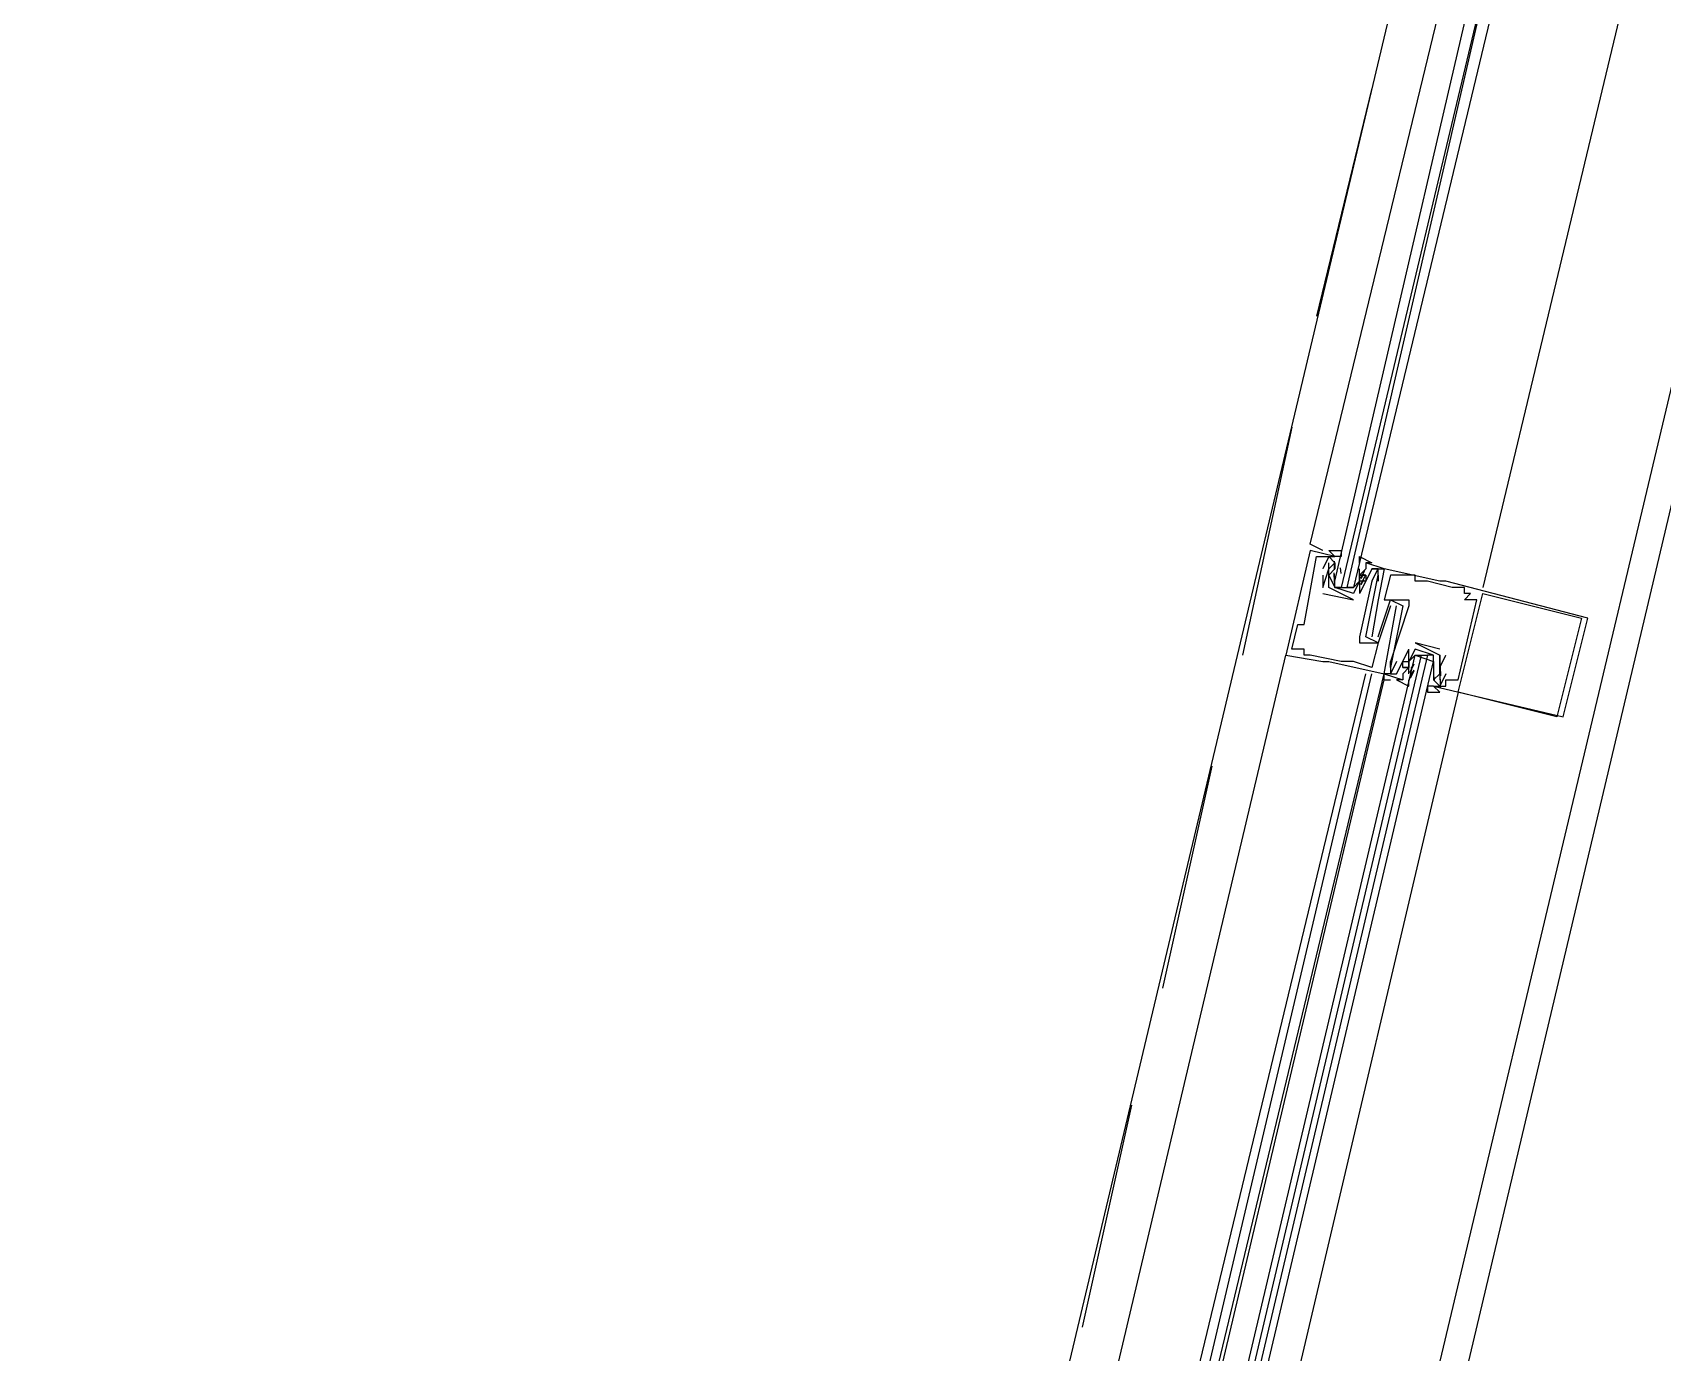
# Model space of a CAD drawing. Header units: feet. Extents: x -84 to 198, y -22 to 181.
# Drawn here: x 120.076 to 123.602, y 85.203 to 88.058 of the extents above; entities that cross this region are included whole.
import ezdxf

# ---------------------------------------------------------------- set-up
doc = ezdxf.new("R2010")
doc.units = ezdxf.units.FT
doc.layers.add('A-LINEA', color=7, linetype='CONTINUOUS')

msp = doc.modelspace()

# ---------------------------------------------------------------- linework, layer by layer
at = {"layer": 'A-LINEA'}
for p, q in [((124.44, 90.4978), (117.1467, 59.6844)), ((123.5467, 90.3511), (121.88, 83.3378)), ((124.3067, 90.1778), (122.64, 83.1644)), ((122.9733, 87.9378), (122.8533, 87.4444)), ((122.8, 87.2044), (122.6933, 86.7111)), ((122.8933, 86.9244), (122.84, 86.9378)), ((122.84, 86.9378), (122.84, 86.9378)), ((122.8533, 86.9244), (122.8533, 86.9244)), ((122.8667, 86.9244), (122.8667, 86.9244)), ((122.88, 86.9244), (122.88, 86.9244)), ((122.8933, 86.9244), (122.8933, 86.9244)), ((122.8667, 86.8978), (122.8667, 86.8978)), ((122.8667, 86.8844), (122.8667, 86.8578)), ((122.8667, 86.8844), (122.8667, 86.8844)), ((122.88, 86.9111), (122.88, 86.9111)), ((122.88, 86.8978), (122.88, 86.8978)), ((122.88, 86.8978), (122.88, 86.8978)), ((122.8925, 86.8688), (122.8919, 86.8892)), ((122.8932, 86.8746), (122.8922, 86.8865)), ((122.8926, 86.896), (122.8923, 86.9143)), ((122.8933, 86.9111), (122.8933, 86.9111)), ((122.8933, 86.9111), (122.8933, 86.8978)), ((122.8933, 86.8978), (122.8933, 86.8978)), ((122.8933, 86.8844), (122.8933, 86.8844)), ((122.9065, 86.888), (122.9055, 86.8998)), ((122.9467, 86.8978), (122.9467, 86.8978)), ((122.9467, 86.8844), (122.9467, 86.8978)), ((122.9467, 86.8844), (122.9467, 86.8844)), ((122.9467, 86.8844), (122.9467, 86.8844)), ((122.958, 86.8816), (122.9484, 86.8636)), ((122.957, 86.8937), (122.9485, 86.8775)), ((122.9552, 86.8867), (122.9489, 86.8765)), ((122.96, 86.9111), (122.96, 86.9111)), ((122.96, 86.8844), (122.96, 86.8844)), ((122.96, 86.8844), (122.96, 86.8844)), ((122.9733, 86.8978), (122.9733, 86.8978)), ((122.9733, 86.8978), (122.9733, 86.8978)), ((122.9867, 86.8978), (122.9867, 86.8978)), ((122.9867, 86.8978), (122.9867, 86.8978)), ((122.9867, 86.8978), (122.9867, 86.8978)), ((122.9867, 86.8844), (122.9867, 86.8844)), ((123, 86.8978), (123, 86.8978)), ((123, 86.8978), (123, 86.8978)), ((123.0133, 86.8844), (123.0133, 86.8844)), ((123.0667, 86.8844), (123.0667, 86.8844)), ((122.8667, 86.8578), (122.8667, 86.8578)), ((122.8667, 86.8578), (122.8667, 86.8578)), ((122.8667, 86.8444), (122.9333, 86.8311)), ((122.8667, 86.8444), (122.8667, 86.8444)), ((122.88, 86.8578), (122.88, 86.8578)), ((122.9333, 86.8311), (122.88, 86.8578)), ((122.88, 86.8578), (122.88, 86.8578)), ((122.9333, 86.8444), (122.8933, 86.8578)), ((122.9067, 86.8578), (122.92, 86.8578)), ((122.9333, 86.8711), (122.9333, 86.8711)), ((122.9333, 86.8578), (122.9333, 86.8578)), ((122.9333, 86.8444), (122.9333, 86.8444)), ((122.9467, 86.8711), (122.9467, 86.8711)), ((122.9467, 86.8444), (122.9467, 86.8444)), ((122.9467, 86.8444), (122.9467, 86.8444)), ((122.9552, 86.8734), (122.9489, 86.8632)), ((122.96, 86.8711), (122.96, 86.8711)), ((122.96, 86.8711), (122.96, 86.8711)), ((122.9733, 86.8711), (122.9733, 86.8711)), ((122.9867, 86.8711), (122.9867, 86.8711)), ((122.9867, 86.8711), (122.9867, 86.8711)), ((123.0667, 86.8711), (123.0667, 86.8711)), ((123.08, 86.8711), (123.08, 86.8711)), ((123.0933, 86.8711), (123.0933, 86.8711)), ((123.12, 86.8711), (123.12, 86.8711)), ((123.1333, 86.8711), (123.1333, 86.8711)), ((123.1467, 86.8578), (123.1467, 86.8578)), ((123.16, 86.8578), (123.16, 86.8578)), ((123.1733, 86.8578), (123.1733, 86.8578)), ((123.1733, 86.8444), (123.1733, 86.8444)), ((123.1867, 86.8444), (123.1867, 86.8444)), ((123.2133, 86.8444), (123.2133, 86.8444)), ((122.9333, 86.8311), (122.9333, 86.8311)), ((122.9333, 86.8311), (122.9333, 86.8311)), ((122.9867, 86.8311), (122.9867, 86.8311)), ((123, 86.8311), (123, 86.8311)), ((123.0133, 86.8311), (123.0133, 86.8311)), ((123.0133, 86.8178), (123.0133, 86.8178)), ((123.0267, 86.8178), (123.0267, 86.8178)), ((123.04, 86.8178), (123.04, 86.8178)), ((123.0533, 86.8311), (123.0533, 86.8311)), ((123.0533, 86.8178), (123.0533, 86.8178)), ((123.1733, 86.8311), (123.1733, 86.8311)), ((123.2, 86.8311), (123.2, 86.8311)), ((122.8133, 86.7778), (122.8133, 86.7778)), ((122.8267, 86.7778), (122.8267, 86.7778)), ((123.4267, 86.7911), (123.4267, 86.7911)), ((123.44, 86.7911), (123.44, 86.7911)), ((122.9467, 86.7511), (122.9467, 86.7511)), ((122.96, 86.7511), (122.96, 86.7511)), ((122.9733, 86.7511), (122.9733, 86.7511)), ((122.9867, 86.7511), (122.9867, 86.7511)), ((122.08, 83.7244), (122.7867, 86.7111)), ((122.7867, 86.7111), (122.7867, 86.7111)), ((122.8, 86.7244), (122.8, 86.7244)), ((122.8133, 86.7244), (122.8133, 86.7244)), ((122.8267, 86.7244), (122.8267, 86.7244)), ((122.8267, 86.7111), (122.8267, 86.7111)), ((122.84, 86.7111), (122.84, 86.7111)), ((122.9467, 86.7378), (122.9467, 86.7378)), ((122.9867, 86.7378), (122.9867, 86.7378)), ((122.9867, 86.7378), (122.9867, 86.7378)), ((123.0533, 86.7244), (123.0533, 86.7244)), ((123.0533, 86.7244), (123.0533, 86.7244)), ((123.12, 86.7244), (123.0667, 86.7378)), ((123.0667, 86.7378), (123.0667, 86.7378)), ((123.0667, 86.7378), (123.0667, 86.7378)), ((123.1067, 86.7111), (123.0667, 86.7244)), ((123.0667, 86.7111), (123.0667, 86.7111)), ((123.08, 86.7111), (123.0933, 86.7111)), ((123.12, 86.7244), (123.12, 86.7244)), ((123.12, 86.7111), (123.12, 86.7111)), ((123.12, 86.6844), (123.1333, 86.7111)), ((123.12, 86.7111), (123.12, 86.7111)), ((123.1333, 86.7111), (123.1333, 86.7111)), ((122.24, 83.6844), (122.96, 86.6711)), ((122.2667, 83.6711), (122.9733, 86.6711)), ((122.28, 83.6711), (123, 86.6711)), ((122.8667, 86.6978), (122.8667, 86.6978)), ((122.88, 86.6978), (122.88, 86.6978)), ((122.9067, 86.6978), (122.9067, 86.6978)), ((122.92, 86.6978), (122.92, 86.6978)), ((122.9333, 86.6978), (122.9333, 86.6978)), ((122.9733, 86.6844), (122.9733, 86.6844)), ((123, 86.6578), (123, 86.6711)), ((123, 86.6711), (123, 86.6711)), ((123, 86.6711), (123, 86.6711)), ((123, 86.6578), (123, 86.6711)), ((123, 86.6578), (123, 86.6711)), ((123.0133, 86.6978), (123.0133, 86.6978)), ((123.0133, 86.6978), (123.0133, 86.6978)), ((123.0133, 86.6844), (123.0133, 86.6844)), ((123.0133, 86.6844), (123.0133, 86.6844)), ((123.0133, 86.6711), (123.0133, 86.6711)), ((123.0133, 86.6711), (123.0133, 86.6711)), ((123.0267, 86.6978), (123.0267, 86.6978)), ((123.0267, 86.6711), (123.0267, 86.6711)), ((123.04, 86.6978), (123.04, 86.6978)), ((123.04, 86.6978), (123.04, 86.6978)), ((123.04, 86.6844), (123.04, 86.6844)), ((123.0533, 86.6978), (123.0533, 86.6978)), ((123.0533, 86.6844), (123.0533, 86.6844)), ((123.0533, 86.6711), (123.0533, 86.6844)), ((123.0533, 86.6711), (123.0533, 86.6711)), ((123.0553, 86.6739), (123.0649, 86.6919)), ((123.0564, 86.6618), (123.0648, 86.6781)), ((123.0582, 86.6822), (123.0644, 86.6924)), ((123.0582, 86.6689), (123.0644, 86.679)), ((123.0667, 86.6978), (123.0667, 86.6978)), ((123.1067, 86.6978), (123.1067, 86.6978)), ((123.1067, 86.6844), (123.1067, 86.6844)), ((123.1067, 86.6711), (123.1067, 86.6578)), ((123.1067, 86.6711), (123.1067, 86.6711)), ((123.12, 86.6844), (123.12, 86.6844)), ((123.12, 86.6711), (123.12, 86.6711)), ((123.12, 86.6711), (123.12, 86.6578)), ((123.12, 86.6711), (123.12, 86.6711)), ((123.1201, 86.6809), (123.1212, 86.6691)), ((123.1209, 86.6868), (123.1214, 86.6663)), ((123.1333, 86.6711), (123.1333, 86.6711)), ((122.2933, 83.6711), (123, 86.6578)), ((123.04, 86.6578), (123.04, 86.6578)), ((123.1067, 86.6578), (123.1067, 86.6578)), ((123.1067, 86.6444), (123.1067, 86.6444)), ((123.1068, 86.6676), (123.1078, 86.6557)), ((123.12, 86.6578), (123.12, 86.6578)), ((123.12, 86.6444), (123.12, 86.6444)), ((123.1208, 86.6596), (123.121, 86.6413)), ((123.1333, 86.6578), (123.1333, 86.6578)), ((123.1333, 86.6444), (123.1333, 86.6444)), ((123.16, 86.6578), (123.16, 86.6578)), ((123.16, 86.6311), (122.4533, 83.6311)), ((123.16, 86.6311), (123.16, 86.6311)), ((123.3733, 86.5778), (123.3733, 86.5778)), ((123.3867, 86.5778), (123.3867, 86.5778)), ((122.6267, 86.4711), (122.52, 85.9911)), ((122.4533, 85.7378), (122.3467, 85.2578))]:
    msp.add_line(p, q, dxfattribs=at)
for points in [[(124.0133, 90.2444), (123.6, 88.4711), (123.2133, 86.8578)], [(122.8667, 86.9378), (122.8667, 86.9378), (122.84, 86.9511), (123.2267, 88.5511)], [(123.3333, 88.5244), (122.9333, 86.8578), (122.92, 86.8578), (123.3067, 88.5378), (122.9067, 86.8578), (122.8933, 86.8578), (122.8933, 86.8711), (123.28, 88.5378)], [(122.8667, 86.9378), (122.8667, 86.9378), (122.84, 86.9511)], [(122.8667, 86.9378), (122.8667, 86.9378), (122.84, 86.9511)], [(122.84, 86.9378), (122.7867, 86.7111), (122.8667, 86.6978), (122.88, 86.6978), (123, 86.6711), (123.0267, 86.8178), (123.0267, 86.8178)], [(122.8, 86.7244), (122.8133, 86.7778), (122.8267, 86.7778), (122.8533, 86.9244), (122.8667, 86.9244), (122.88, 86.9244), (122.8667, 86.8978)], [(122.88, 86.8578), (122.88, 86.8844), (122.88, 86.8978), (122.8933, 86.9111), (122.88, 86.9244), (122.8933, 86.9244), (122.88, 86.9378), (122.9067, 86.9378), (122.9067, 86.9244), (122.8933, 86.9244)], [(122.9467, 86.9111), (122.9467, 86.9244), (122.9733, 86.9111), (122.96, 86.9111), (122.96, 86.8978), (122.9467, 86.8844), (122.96, 86.8844), (122.9467, 86.8844), (122.9467, 86.8711), (122.9333, 86.8444)], [(122.8667, 86.8578), (122.88, 86.8978), (122.88, 86.9111)], [(122.8933, 86.8978), (122.88, 86.8844), (122.8933, 86.8578), (122.9333, 86.8578), (122.9467, 86.8711), (122.9467, 86.8844)], [(122.9733, 86.8711), (122.9867, 86.8978), (122.9733, 86.8978), (122.9867, 86.8978), (122.9733, 86.8978), (122.96, 86.8711), (122.96, 86.8711), (122.9467, 86.8444), (122.9467, 86.8444)], [(122.96, 86.8844), (122.9467, 86.8844), (122.96, 86.8844), (122.96, 86.8711), (122.9467, 86.8711), (122.9467, 86.8444)], [(123.0133, 86.8178), (122.9867, 86.7378), (122.96, 86.7511), (122.9867, 86.8844), (122.9867, 86.8711), (122.9867, 86.8978), (123, 86.8978), (122.96, 86.9111)], [(123.1067, 86.6444), (123.3867, 86.5778), (123.44, 86.7911), (123.1333, 86.8711), (123.12, 86.8711), (123, 86.8978), (122.9867, 86.8311), (122.9733, 86.7511)], [(123.1333, 86.6711), (123.12, 86.6444), (123.1333, 86.6444), (123.1333, 86.6578), (123.16, 86.6578), (123.2, 86.8311), (123.1733, 86.8311), (123.1867, 86.8444), (123.1733, 86.8444), (123.1733, 86.8578), (123.16, 86.8578), (123.1467, 86.8578), (123.0933, 86.8711), (123.08, 86.8711), (123.0667, 86.8711), (123.0667, 86.8844), (123.0133, 86.8844), (123, 86.8311), (123.0533, 86.8311), (123.0533, 86.8178), (123.0133, 86.6978), (123.0133, 86.6978)], [(122.9733, 86.8711), (122.9467, 86.7511), (122.9467, 86.7378), (122.9867, 86.7378), (122.9733, 86.6844), (122.9333, 86.6978), (122.92, 86.6978), (122.9067, 86.6978), (122.84, 86.7111), (122.8267, 86.7111), (122.8267, 86.7244), (122.8133, 86.7244), (122.8, 86.7244)], [(123.4267, 86.7911), (123.3733, 86.5778), (123.16, 86.6311), (123.2133, 86.8444), (123.4267, 86.7911)], [(122.9867, 86.7511), (123.0133, 86.8311), (123.04, 86.8178), (123.0133, 86.6844), (123.0133, 86.6978), (123.0133, 86.6844), (123.0133, 86.6711), (123, 86.6711), (123.04, 86.6578)], [(122.3467, 83.6578), (123.0667, 86.7111), (123.08, 86.7111), (122.36, 83.6578)], [(122.3867, 83.6444), (123.1067, 86.6978), (123.1067, 86.7111), (123.0933, 86.7111), (122.3733, 83.6578)], [(123.0267, 86.6978), (123.0133, 86.6711), (123.0267, 86.6711), (123.04, 86.6978), (123.04, 86.6978), (123.0533, 86.7244), (123.0533, 86.7244)], [(123.0667, 86.7244), (123.0533, 86.6978), (123.0533, 86.6844), (123.04, 86.6844), (123.0533, 86.6844), (123.04, 86.6711), (123.04, 86.6578), (123.0267, 86.6578), (123.0533, 86.6444), (123.0533, 86.6578)], [(123.04, 86.6844), (123.04, 86.6978), (123.0533, 86.6978), (123.0533, 86.7244)], [(123.0533, 86.6844), (123.0533, 86.6978), (123.0667, 86.7111), (123.1067, 86.6978), (123.1067, 86.6844), (123.1067, 86.6711)], [(123.0667, 86.7378), (123.12, 86.7111), (123.12, 86.6711)], [(123.1067, 86.6444), (123.0933, 86.6444), (123.0933, 86.6311), (123.12, 86.6311), (123.1067, 86.6444), (123.12, 86.6444), (123.1067, 86.6578), (123.12, 86.6711), (123.12, 86.6844), (123.12, 86.7111)], [(123, 86.6578), (123.0133, 86.6578), (123.0133, 86.6578)], [(123, 86.6578), (123.0133, 86.6578), (123.0133, 86.6578)], [(123, 86.6578), (123.0133, 86.6578), (123.0133, 86.6578)]]:
    msp.add_lwpolyline(points, dxfattribs=at)

doc.saveas('drawing.dxf')
